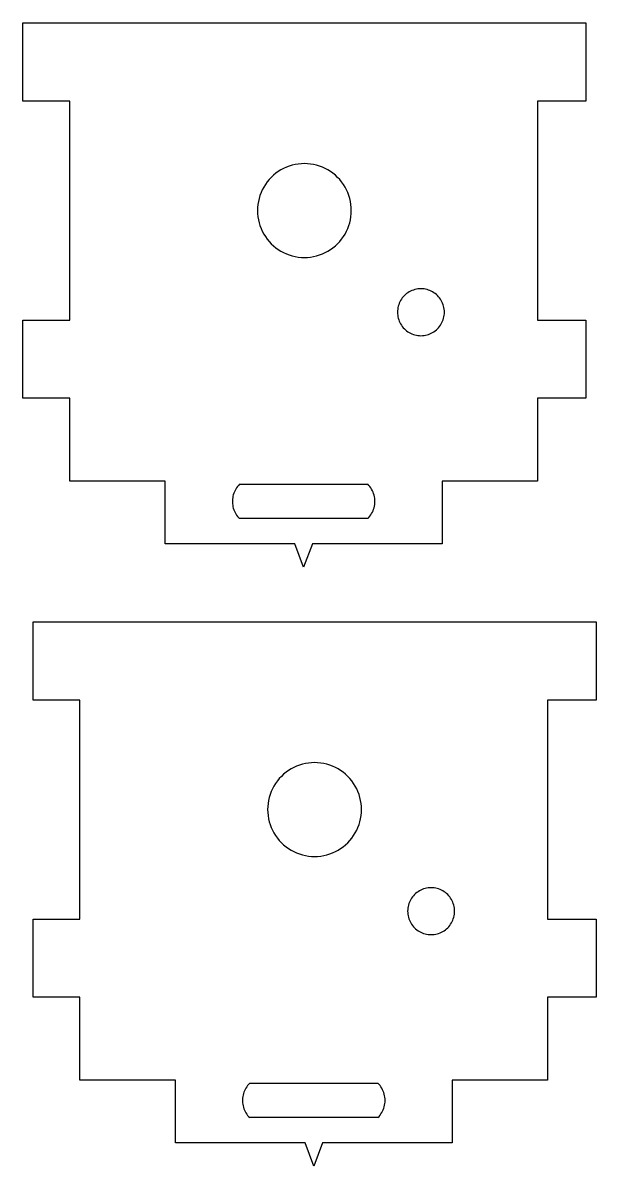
# Model space of a CAD drawing. Extents: x -403 to 403, y -278 to 278.
# Drawn here: x 132.8 to 169.4, y -264 to -190.9 of the extents above; entities that cross this region are included whole.
import ezdxf

# ---------------------------------------------------------------- set-up
doc = ezdxf.new("R2010")
doc.units = 0
doc.layers.get('0').update_dxf_attribs({"linetype": 'CONTINUOUS'})

msp = doc.modelspace()

# ---------------------------------------------------------------- linework, layer by layer
for p, q in [((132.753, -195.938), (132.753, -190.938)), ((132.753, -190.938), (168.753, -190.938)), ((168.753, -190.938), (168.753, -195.938)), ((135.753, -195.938), (132.753, -195.938)), ((135.753, -209.938), (135.753, -195.938)), ((168.753, -195.938), (165.653, -195.938)), ((165.653, -195.938), (165.653, -209.938)), ((149.426, -200.248), (149.253, -200.34)), ((149.605, -200.167), (149.426, -200.248)), ((149.789, -200.098), (149.605, -200.167)), ((149.977, -200.041), (149.789, -200.098)), ((150.168, -199.996), (149.977, -200.041)), ((150.362, -199.964), (150.168, -199.996)), ((150.557, -199.945), (150.362, -199.964)), ((150.753, -199.938), (150.557, -199.945)), ((150.949, -199.945), (150.753, -199.938)), ((151.145, -199.964), (150.949, -199.945)), ((151.338, -199.996), (151.145, -199.964)), ((151.53, -200.041), (151.338, -199.996)), ((151.717, -200.098), (151.53, -200.041)), ((151.901, -200.167), (151.717, -200.098)), ((152.08, -200.248), (151.901, -200.167)), ((152.253, -200.34), (152.08, -200.248)), ((148.498, -200.96), (148.373, -201.112)), ((148.632, -200.817), (148.498, -200.96)), ((148.775, -200.683), (148.632, -200.817)), ((148.927, -200.558), (148.775, -200.683)), ((149.086, -200.444), (148.927, -200.558)), ((149.253, -200.34), (149.086, -200.444)), ((152.42, -200.444), (152.253, -200.34)), ((152.579, -200.558), (152.42, -200.444)), ((152.731, -200.683), (152.579, -200.558)), ((152.874, -200.817), (152.731, -200.683)), ((153.009, -200.96), (152.874, -200.817)), ((153.133, -201.112), (153.009, -200.96)), ((148.063, -201.612), (147.981, -201.79)), ((148.155, -201.438), (148.063, -201.612)), ((148.259, -201.272), (148.155, -201.438)), ((148.373, -201.112), (148.259, -201.272)), ((153.248, -201.272), (153.133, -201.112)), ((153.351, -201.438), (153.248, -201.272)), ((153.444, -201.612), (153.351, -201.438)), ((153.525, -201.79), (153.444, -201.612)), ((147.811, -202.353), (147.779, -202.547)), ((147.855, -202.162), (147.811, -202.353)), ((147.912, -201.974), (147.855, -202.162)), ((147.981, -201.79), (147.912, -201.974)), ((153.594, -201.974), (153.525, -201.79)), ((153.651, -202.162), (153.594, -201.974)), ((153.695, -202.353), (153.651, -202.162)), ((153.727, -202.547), (153.695, -202.353)), ((147.76, -202.742), (147.753, -202.938)), ((147.753, -202.938), (147.76, -203.135)), ((147.779, -202.547), (147.76, -202.742)), ((147.76, -203.135), (147.779, -203.33)), ((153.747, -202.742), (153.727, -202.547)), ((153.727, -203.33), (153.747, -203.135)), ((153.753, -202.938), (153.747, -202.742)), ((153.747, -203.135), (153.753, -202.938)), ((147.779, -203.33), (147.811, -203.524)), ((147.811, -203.524), (147.855, -203.715)), ((147.855, -203.715), (147.912, -203.903)), ((147.912, -203.903), (147.981, -204.086)), ((153.525, -204.086), (153.594, -203.903)), ((153.594, -203.903), (153.651, -203.715)), ((153.651, -203.715), (153.695, -203.524)), ((153.695, -203.524), (153.727, -203.33)), ((147.981, -204.086), (148.063, -204.265)), ((148.063, -204.265), (148.155, -204.438)), ((148.155, -204.438), (148.259, -204.605)), ((148.259, -204.605), (148.373, -204.765)), ((153.133, -204.765), (153.248, -204.605)), ((153.248, -204.605), (153.351, -204.438)), ((153.351, -204.438), (153.444, -204.265)), ((153.444, -204.265), (153.525, -204.086)), ((148.373, -204.765), (148.498, -204.916)), ((148.498, -204.916), (148.632, -205.06)), ((148.632, -205.06), (148.775, -205.194)), ((148.775, -205.194), (148.927, -205.318)), ((148.927, -205.318), (149.086, -205.433)), ((152.42, -205.433), (152.579, -205.318)), ((152.579, -205.318), (152.731, -205.194)), ((152.731, -205.194), (152.874, -205.06)), ((152.874, -205.06), (153.009, -204.916)), ((153.009, -204.916), (153.133, -204.765)), ((149.086, -205.433), (149.253, -205.536)), ((149.253, -205.536), (149.426, -205.629)), ((149.426, -205.629), (149.605, -205.71)), ((149.605, -205.71), (149.789, -205.779)), ((149.789, -205.779), (149.977, -205.836)), ((149.977, -205.836), (150.168, -205.881)), ((150.168, -205.881), (150.362, -205.913)), ((150.362, -205.913), (150.557, -205.932)), ((150.557, -205.932), (150.753, -205.938)), ((150.753, -205.938), (150.949, -205.932)), ((150.949, -205.932), (151.145, -205.913)), ((151.145, -205.913), (151.338, -205.881)), ((151.338, -205.881), (151.53, -205.836)), ((151.53, -205.836), (151.717, -205.779)), ((151.717, -205.779), (151.901, -205.71)), ((151.901, -205.71), (152.08, -205.629)), ((152.08, -205.629), (152.253, -205.536)), ((152.253, -205.536), (152.42, -205.433)), ((157.214, -208.311), (157.142, -208.378)), ((157.29, -208.248), (157.214, -208.311)), ((157.37, -208.191), (157.29, -208.248)), ((157.453, -208.139), (157.37, -208.191)), ((157.54, -208.093), (157.453, -208.139)), ((157.629, -208.053), (157.54, -208.093)), ((157.721, -208.018), (157.629, -208.053)), ((157.815, -207.99), (157.721, -208.018)), ((157.91, -207.967), (157.815, -207.99)), ((158.007, -207.951), (157.91, -207.967)), ((158.105, -207.942), (158.007, -207.951)), ((158.203, -207.938), (158.105, -207.942)), ((158.301, -207.942), (158.203, -207.938)), ((158.399, -207.951), (158.301, -207.942)), ((158.496, -207.967), (158.399, -207.951)), ((158.591, -207.99), (158.496, -207.967)), ((158.685, -208.018), (158.591, -207.99)), ((158.777, -208.053), (158.685, -208.018)), ((158.867, -208.093), (158.777, -208.053)), ((158.953, -208.139), (158.867, -208.093)), ((159.036, -208.191), (158.953, -208.139)), ((159.116, -208.248), (159.036, -208.191)), ((159.192, -208.311), (159.116, -208.248)), ((159.264, -208.378), (159.192, -208.311)), ((156.754, -209.05), (156.732, -209.146)), ((156.783, -208.956), (156.754, -209.05)), ((156.817, -208.864), (156.783, -208.956)), ((156.858, -208.775), (156.817, -208.864)), ((156.904, -208.688), (156.858, -208.775)), ((156.956, -208.605), (156.904, -208.688)), ((157.013, -208.525), (156.956, -208.605)), ((157.075, -208.449), (157.013, -208.525)), ((157.142, -208.378), (157.075, -208.449)), ((159.331, -208.449), (159.264, -208.378)), ((159.393, -208.525), (159.331, -208.449)), ((159.45, -208.605), (159.393, -208.525)), ((159.502, -208.688), (159.45, -208.605)), ((159.548, -208.775), (159.502, -208.688)), ((159.589, -208.864), (159.548, -208.775)), ((159.624, -208.956), (159.589, -208.864)), ((159.652, -209.05), (159.624, -208.956)), ((159.674, -209.146), (159.652, -209.05)), ((156.706, -209.34), (156.703, -209.438)), ((156.703, -209.438), (156.706, -209.536)), ((156.716, -209.243), (156.706, -209.34)), ((156.706, -209.536), (156.716, -209.634)), ((156.732, -209.146), (156.716, -209.243)), ((156.716, -209.634), (156.732, -209.731)), ((156.732, -209.731), (156.754, -209.827)), ((159.652, -209.827), (159.674, -209.731)), ((159.69, -209.243), (159.674, -209.146)), ((159.674, -209.731), (159.69, -209.634)), ((159.7, -209.34), (159.69, -209.243)), ((159.69, -209.634), (159.7, -209.536)), ((159.703, -209.438), (159.7, -209.34)), ((159.7, -209.536), (159.703, -209.438)), ((132.753, -214.938), (132.753, -209.938)), ((132.753, -209.938), (135.753, -209.938)), ((156.754, -209.827), (156.783, -209.921)), ((156.783, -209.921), (156.817, -210.012)), ((156.817, -210.012), (156.858, -210.102)), ((156.858, -210.102), (156.904, -210.188)), ((156.904, -210.188), (156.956, -210.272)), ((156.956, -210.272), (157.013, -210.352)), ((157.013, -210.352), (157.075, -210.427)), ((157.075, -210.427), (157.142, -210.499)), ((157.142, -210.499), (157.214, -210.566)), ((159.192, -210.566), (159.264, -210.499)), ((159.264, -210.499), (159.331, -210.427)), ((159.331, -210.427), (159.393, -210.352)), ((159.393, -210.352), (159.45, -210.272)), ((159.45, -210.272), (159.502, -210.188)), ((159.502, -210.188), (159.548, -210.102)), ((159.548, -210.102), (159.589, -210.012)), ((159.589, -210.012), (159.624, -209.921)), ((159.624, -209.921), (159.652, -209.827)), ((165.653, -209.938), (168.753, -209.938)), ((168.753, -209.938), (168.753, -214.938)), ((157.214, -210.566), (157.29, -210.628)), ((157.29, -210.628), (157.37, -210.686)), ((157.37, -210.686), (157.453, -210.737)), ((157.453, -210.737), (157.54, -210.784)), ((157.54, -210.784), (157.629, -210.824)), ((157.629, -210.824), (157.721, -210.859)), ((157.721, -210.859), (157.815, -210.887)), ((157.815, -210.887), (157.91, -210.91)), ((157.91, -210.91), (158.007, -210.926)), ((158.007, -210.926), (158.105, -210.935)), ((158.105, -210.935), (158.203, -210.938)), ((158.203, -210.938), (158.301, -210.935)), ((158.301, -210.935), (158.399, -210.926)), ((158.399, -210.926), (158.496, -210.91)), ((158.496, -210.91), (158.591, -210.887)), ((158.591, -210.887), (158.685, -210.859)), ((158.685, -210.859), (158.777, -210.824)), ((158.777, -210.824), (158.867, -210.784)), ((158.867, -210.784), (158.953, -210.737)), ((158.953, -210.737), (159.036, -210.686)), ((159.036, -210.686), (159.116, -210.628)), ((159.116, -210.628), (159.192, -210.566)), ((135.753, -214.938), (132.753, -214.938)), ((135.753, -220.238), (135.753, -214.938)), ((168.753, -214.938), (165.653, -214.938)), ((165.653, -214.938), (165.653, -220.238)), ((141.853, -220.238), (135.753, -220.238)), ((141.853, -224.238), (141.853, -220.238)), ((146.364, -220.747), (146.317, -220.832)), ((146.416, -220.664), (146.364, -220.747)), ((146.474, -220.585), (146.416, -220.664)), ((146.536, -220.51), (146.474, -220.585)), ((146.603, -220.438), (146.536, -220.51)), ((146.603, -220.438), (154.803, -220.438)), ((154.873, -220.513), (154.803, -220.438)), ((154.937, -220.591), (154.873, -220.513)), ((154.997, -220.674), (154.937, -220.591)), ((155.05, -220.761), (154.997, -220.674)), ((165.653, -220.238), (159.553, -220.238)), ((159.553, -220.238), (159.553, -224.238)), ((146.154, -221.392), (146.148, -221.49)), ((146.167, -221.295), (146.154, -221.392)), ((146.185, -221.199), (146.167, -221.295)), ((146.209, -221.104), (146.185, -221.199)), ((146.239, -221.011), (146.209, -221.104)), ((146.275, -220.921), (146.239, -221.011)), ((146.317, -220.832), (146.275, -220.921)), ((155.098, -220.85), (155.05, -220.761)), ((155.14, -220.943), (155.098, -220.85)), ((155.176, -221.038), (155.14, -220.943)), ((155.206, -221.136), (155.176, -221.038)), ((155.229, -221.235), (155.206, -221.136)), ((155.245, -221.335), (155.229, -221.235)), ((155.255, -221.437), (155.245, -221.335)), ((155.259, -221.538), (155.255, -221.437)), ((146.148, -221.49), (146.148, -221.587)), ((146.148, -221.587), (146.154, -221.685)), ((146.154, -221.685), (146.167, -221.782)), ((146.167, -221.782), (146.185, -221.878)), ((146.185, -221.878), (146.209, -221.972)), ((146.209, -221.972), (146.239, -222.065)), ((146.239, -222.065), (146.275, -222.156)), ((146.275, -222.156), (146.317, -222.245)), ((155.098, -222.226), (155.14, -222.134)), ((155.14, -222.134), (155.176, -222.038)), ((155.176, -222.038), (155.206, -221.941)), ((155.206, -221.941), (155.229, -221.842)), ((155.229, -221.842), (155.245, -221.741)), ((155.245, -221.741), (155.255, -221.64)), ((155.255, -221.64), (155.259, -221.538)), ((146.317, -222.245), (146.364, -222.33)), ((146.364, -222.33), (146.416, -222.413)), ((146.416, -222.413), (146.474, -222.492)), ((146.474, -222.492), (146.536, -222.567)), ((146.536, -222.567), (146.603, -222.638)), ((154.803, -222.638), (146.603, -222.638)), ((154.803, -222.638), (154.873, -222.564)), ((154.873, -222.564), (154.937, -222.485)), ((154.937, -222.485), (154.997, -222.403)), ((154.997, -222.403), (155.05, -222.316)), ((155.05, -222.316), (155.098, -222.226)), ((150.142, -224.238), (141.853, -224.238)), ((150.703, -225.738), (150.142, -224.238)), ((151.265, -224.238), (150.703, -225.738)), ((159.553, -224.238), (151.265, -224.238)), ((133.404, -234.235), (133.404, -229.235)), ((133.404, -229.235), (169.404, -229.235)), ((169.404, -229.235), (169.404, -234.235)), ((136.404, -234.235), (133.404, -234.235)), ((136.404, -248.235), (136.404, -234.235)), ((169.404, -234.235), (166.304, -234.235)), ((166.304, -234.235), (166.304, -248.235)), ((150.819, -238.292), (150.628, -238.337)), ((151.013, -238.26), (150.819, -238.292)), ((151.208, -238.241), (151.013, -238.26)), ((151.404, -238.235), (151.208, -238.241)), ((151.6, -238.241), (151.404, -238.235)), ((151.796, -238.26), (151.6, -238.241)), ((151.989, -238.292), (151.796, -238.26)), ((152.181, -238.337), (151.989, -238.292)), ((149.426, -238.979), (149.283, -239.113)), ((149.578, -238.855), (149.426, -238.979)), ((149.737, -238.74), (149.578, -238.855)), ((149.904, -238.637), (149.737, -238.74)), ((150.077, -238.544), (149.904, -238.637)), ((150.256, -238.463), (150.077, -238.544)), ((150.44, -238.394), (150.256, -238.463)), ((150.628, -238.337), (150.44, -238.394)), ((152.368, -238.394), (152.181, -238.337)), ((152.552, -238.463), (152.368, -238.394)), ((152.731, -238.544), (152.552, -238.463)), ((152.904, -238.637), (152.731, -238.544)), ((153.071, -238.74), (152.904, -238.637)), ((153.23, -238.855), (153.071, -238.74)), ((153.382, -238.979), (153.23, -238.855)), ((153.525, -239.113), (153.382, -238.979)), ((148.806, -239.735), (148.713, -239.908)), ((148.91, -239.568), (148.806, -239.735)), ((149.024, -239.408), (148.91, -239.568)), ((149.149, -239.257), (149.024, -239.408)), ((149.283, -239.113), (149.149, -239.257)), ((153.66, -239.257), (153.525, -239.113)), ((153.784, -239.408), (153.66, -239.257)), ((153.899, -239.568), (153.784, -239.408)), ((154.002, -239.735), (153.899, -239.568)), ((154.095, -239.908), (154.002, -239.735)), ((148.506, -240.458), (148.462, -240.649)), ((148.563, -240.27), (148.506, -240.458)), ((148.632, -240.087), (148.563, -240.27)), ((148.713, -239.908), (148.632, -240.087)), ((154.176, -240.087), (154.095, -239.908)), ((154.245, -240.27), (154.176, -240.087)), ((154.302, -240.458), (154.245, -240.27)), ((154.346, -240.649), (154.302, -240.458)), ((148.411, -241.038), (148.404, -241.235)), ((148.43, -240.843), (148.411, -241.038)), ((148.462, -240.649), (148.43, -240.843)), ((154.378, -240.843), (154.346, -240.649)), ((154.398, -241.038), (154.378, -240.843)), ((154.404, -241.235), (154.398, -241.038)), ((148.404, -241.235), (148.411, -241.431)), ((148.411, -241.431), (148.43, -241.626)), ((148.43, -241.626), (148.462, -241.82)), ((148.462, -241.82), (148.506, -242.011)), ((154.302, -242.011), (154.346, -241.82)), ((154.346, -241.82), (154.378, -241.626)), ((154.378, -241.626), (154.398, -241.431)), ((154.398, -241.431), (154.404, -241.235)), ((148.506, -242.011), (148.563, -242.199)), ((148.563, -242.199), (148.632, -242.383)), ((148.632, -242.383), (148.713, -242.561)), ((148.713, -242.561), (148.806, -242.735)), ((154.002, -242.735), (154.095, -242.561)), ((154.095, -242.561), (154.176, -242.383)), ((154.176, -242.383), (154.245, -242.199)), ((154.245, -242.199), (154.302, -242.011)), ((148.806, -242.735), (148.91, -242.901)), ((148.91, -242.901), (149.024, -243.061)), ((149.024, -243.061), (149.149, -243.213)), ((149.149, -243.213), (149.283, -243.356)), ((149.283, -243.356), (149.426, -243.49)), ((153.382, -243.49), (153.525, -243.356)), ((153.525, -243.356), (153.66, -243.213)), ((153.66, -243.213), (153.784, -243.061)), ((153.784, -243.061), (153.899, -242.901)), ((153.899, -242.901), (154.002, -242.735)), ((149.426, -243.49), (149.578, -243.615)), ((149.578, -243.615), (149.737, -243.729)), ((149.737, -243.729), (149.904, -243.833)), ((149.904, -243.833), (150.077, -243.925)), ((150.077, -243.925), (150.256, -244.006)), ((150.256, -244.006), (150.44, -244.075)), ((150.44, -244.075), (150.628, -244.132)), ((150.628, -244.132), (150.819, -244.177)), ((151.989, -244.177), (152.181, -244.132)), ((152.181, -244.132), (152.368, -244.075)), ((152.368, -244.075), (152.552, -244.006)), ((152.552, -244.006), (152.731, -243.925)), ((152.731, -243.925), (152.904, -243.833)), ((152.904, -243.833), (153.071, -243.729)), ((153.071, -243.729), (153.23, -243.615)), ((153.23, -243.615), (153.382, -243.49)), ((150.819, -244.177), (151.013, -244.209)), ((151.013, -244.209), (151.208, -244.228)), ((151.208, -244.228), (151.404, -244.235)), ((151.404, -244.235), (151.6, -244.228)), ((151.6, -244.228), (151.796, -244.209)), ((151.796, -244.209), (151.989, -244.177)), ((158.372, -246.314), (158.28, -246.349)), ((158.466, -246.286), (158.372, -246.314)), ((158.561, -246.263), (158.466, -246.286)), ((158.658, -246.247), (158.561, -246.263)), ((158.756, -246.238), (158.658, -246.247)), ((158.854, -246.235), (158.756, -246.238)), ((158.952, -246.238), (158.854, -246.235)), ((159.05, -246.247), (158.952, -246.238)), ((159.147, -246.263), (159.05, -246.247)), ((159.242, -246.286), (159.147, -246.263)), ((159.336, -246.314), (159.242, -246.286)), ((159.428, -246.349), (159.336, -246.314)), ((157.555, -246.985), (157.509, -247.071)), ((157.607, -246.901), (157.555, -246.985)), ((157.664, -246.821), (157.607, -246.901)), ((157.726, -246.746), (157.664, -246.821)), ((157.793, -246.674), (157.726, -246.746)), ((157.865, -246.607), (157.793, -246.674)), ((157.941, -246.545), (157.865, -246.607)), ((158.021, -246.487), (157.941, -246.545)), ((158.104, -246.436), (158.021, -246.487)), ((158.191, -246.389), (158.104, -246.436)), ((158.28, -246.349), (158.191, -246.389)), ((159.518, -246.389), (159.428, -246.349)), ((159.604, -246.436), (159.518, -246.389)), ((159.687, -246.487), (159.604, -246.436)), ((159.767, -246.545), (159.687, -246.487)), ((159.843, -246.607), (159.767, -246.545)), ((159.915, -246.674), (159.843, -246.607)), ((159.982, -246.746), (159.915, -246.674)), ((160.044, -246.821), (159.982, -246.746)), ((160.101, -246.901), (160.044, -246.821)), ((160.153, -246.985), (160.101, -246.901)), ((160.199, -247.071), (160.153, -246.985)), ((157.357, -247.637), (157.354, -247.735)), ((157.354, -247.735), (157.357, -247.833)), ((157.367, -247.539), (157.357, -247.637)), ((157.383, -247.442), (157.367, -247.539)), ((157.405, -247.346), (157.383, -247.442)), ((157.434, -247.252), (157.405, -247.346)), ((157.468, -247.161), (157.434, -247.252)), ((157.509, -247.071), (157.468, -247.161)), ((160.24, -247.161), (160.199, -247.071)), ((160.274, -247.252), (160.24, -247.161)), ((160.303, -247.346), (160.274, -247.252)), ((160.325, -247.442), (160.303, -247.346)), ((160.341, -247.539), (160.325, -247.442)), ((160.351, -247.637), (160.341, -247.539)), ((160.354, -247.735), (160.351, -247.637)), ((160.351, -247.833), (160.354, -247.735)), ((133.404, -253.235), (133.404, -248.235)), ((133.404, -248.235), (136.404, -248.235)), ((157.357, -247.833), (157.367, -247.93)), ((157.367, -247.93), (157.383, -248.027)), ((157.383, -248.027), (157.405, -248.123)), ((157.405, -248.123), (157.434, -248.217)), ((157.434, -248.217), (157.468, -248.309)), ((157.468, -248.309), (157.509, -248.398)), ((157.509, -248.398), (157.555, -248.485)), ((157.555, -248.485), (157.607, -248.568)), ((160.101, -248.568), (160.153, -248.485)), ((160.153, -248.485), (160.199, -248.398)), ((160.199, -248.398), (160.24, -248.309)), ((160.24, -248.309), (160.274, -248.217)), ((160.274, -248.217), (160.303, -248.123)), ((160.303, -248.123), (160.325, -248.027)), ((160.325, -248.027), (160.341, -247.93)), ((160.341, -247.93), (160.351, -247.833)), ((166.304, -248.235), (169.404, -248.235)), ((169.404, -248.235), (169.404, -253.235)), ((157.607, -248.568), (157.664, -248.648)), ((157.664, -248.648), (157.726, -248.724)), ((157.726, -248.724), (157.793, -248.795)), ((157.793, -248.795), (157.865, -248.862)), ((157.865, -248.862), (157.941, -248.925)), ((157.941, -248.925), (158.021, -248.982)), ((158.021, -248.982), (158.104, -249.034)), ((158.104, -249.034), (158.191, -249.08)), ((158.191, -249.08), (158.28, -249.12)), ((158.28, -249.12), (158.372, -249.155)), ((158.372, -249.155), (158.466, -249.184)), ((158.466, -249.184), (158.561, -249.206)), ((158.561, -249.206), (158.658, -249.222)), ((158.658, -249.222), (158.756, -249.231)), ((158.756, -249.231), (158.854, -249.235)), ((158.854, -249.235), (158.952, -249.231)), ((158.952, -249.231), (159.05, -249.222)), ((159.05, -249.222), (159.147, -249.206)), ((159.147, -249.206), (159.242, -249.184)), ((159.242, -249.184), (159.336, -249.155)), ((159.336, -249.155), (159.428, -249.12)), ((159.428, -249.12), (159.518, -249.08)), ((159.518, -249.08), (159.604, -249.034)), ((159.604, -249.034), (159.687, -248.982)), ((159.687, -248.982), (159.767, -248.925)), ((159.767, -248.925), (159.843, -248.862)), ((159.843, -248.862), (159.915, -248.795)), ((159.915, -248.795), (159.982, -248.724)), ((159.982, -248.724), (160.044, -248.648)), ((160.044, -248.648), (160.101, -248.568)), ((136.404, -253.235), (133.404, -253.235)), ((136.404, -258.535), (136.404, -253.235)), ((169.404, -253.235), (166.304, -253.235)), ((166.304, -253.235), (166.304, -258.535)), ((142.504, -258.535), (136.404, -258.535)), ((142.504, -262.535), (142.504, -258.535)), ((147.254, -258.735), (147.187, -258.806)), ((147.254, -258.735), (155.454, -258.735)), ((155.524, -258.809), (155.454, -258.735)), ((166.304, -258.535), (160.204, -258.535)), ((160.204, -258.535), (160.204, -262.535)), ((146.86, -259.401), (146.836, -259.495)), ((146.89, -259.308), (146.86, -259.401)), ((146.926, -259.217), (146.89, -259.308)), ((146.968, -259.128), (146.926, -259.217)), ((147.015, -259.043), (146.968, -259.128)), ((147.067, -258.96), (147.015, -259.043)), ((147.125, -258.881), (147.067, -258.96)), ((147.187, -258.806), (147.125, -258.881)), ((155.588, -258.888), (155.524, -258.809)), ((155.648, -258.97), (155.588, -258.888)), ((155.701, -259.057), (155.648, -258.97)), ((155.749, -259.147), (155.701, -259.057)), ((155.791, -259.239), (155.749, -259.147)), ((155.827, -259.335), (155.791, -259.239)), ((155.857, -259.432), (155.827, -259.335)), ((155.88, -259.531), (155.857, -259.432)), ((146.805, -259.688), (146.799, -259.786)), ((146.799, -259.786), (146.799, -259.883)), ((146.799, -259.883), (146.805, -259.981)), ((146.818, -259.591), (146.805, -259.688)), ((146.805, -259.981), (146.818, -260.078)), ((146.836, -259.495), (146.818, -259.591)), ((146.818, -260.078), (146.836, -260.174)), ((146.836, -260.174), (146.86, -260.269)), ((155.857, -260.237), (155.88, -260.138)), ((155.896, -259.632), (155.88, -259.531)), ((155.88, -260.138), (155.896, -260.038)), ((155.906, -259.733), (155.896, -259.632)), ((155.896, -260.038), (155.906, -259.936)), ((155.91, -259.835), (155.906, -259.733)), ((155.906, -259.936), (155.91, -259.835)), ((146.86, -260.269), (146.89, -260.362)), ((146.89, -260.362), (146.926, -260.452)), ((146.926, -260.452), (146.968, -260.541)), ((146.968, -260.541), (147.015, -260.627)), ((147.015, -260.627), (147.067, -260.709)), ((147.067, -260.709), (147.125, -260.788)), ((147.125, -260.788), (147.187, -260.863)), ((147.187, -260.863), (147.254, -260.935)), ((155.454, -260.935), (147.254, -260.935)), ((155.454, -260.935), (155.524, -260.86)), ((155.524, -260.86), (155.588, -260.782)), ((155.588, -260.782), (155.648, -260.699)), ((155.648, -260.699), (155.701, -260.612)), ((155.701, -260.612), (155.749, -260.523)), ((155.749, -260.523), (155.791, -260.43)), ((155.791, -260.43), (155.827, -260.335)), ((155.827, -260.335), (155.857, -260.237)), ((150.793, -262.535), (142.504, -262.535)), ((151.354, -264.035), (150.793, -262.535)), ((151.916, -262.535), (151.354, -264.035)), ((160.204, -262.535), (151.916, -262.535))]:
    msp.add_line(p, q)

doc.saveas('drawing.dxf')
